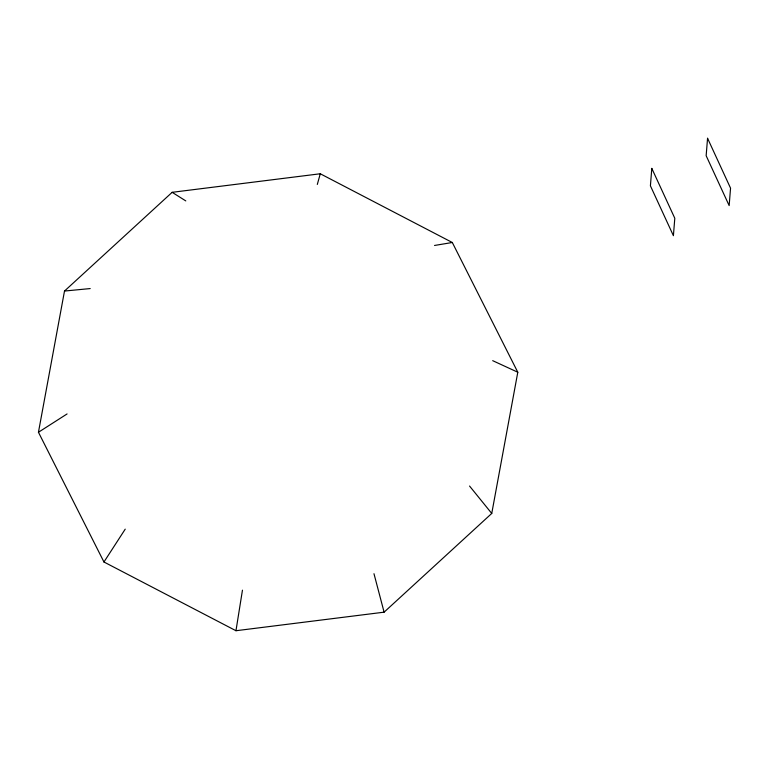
<?xml version="1.0" encoding="UTF-8"?>
<svg xmlns="http://www.w3.org/2000/svg" width="769" height="769" viewBox="0 0 769 769"><rect width="100%" height="100%" fill="white"/><g stroke="black" fill="none" stroke-linecap="round" stroke-linejoin="round"><path stroke-width="1.15" d="M235.968 630.724L103.95 561.995L38.45 432.255L64.5 291.047L172.15 192.317L320.279 173.765L452.307 242.495L517.797 372.234L491.747 513.442L384.096 612.172L235.968 630.724L242.456 590.169M317.309 184.445L320.279 173.765M103.95 561.995L125.222 529.149M38.45 432.255L67.076 413.943M434.533 245.465L452.307 242.495M64.5 291.047L90.204 288.567M492.689 360.661L517.797 372.234M172.15 192.317L185.79 200.911M469.551 486.037L491.747 513.442M373.974 573.703L384.096 612.172M651.804 168.392L650.411 185.819L673.404 235.689L674.798 218.261L651.804 168.392M707.557 138.276L706.153 155.713L729.156 205.583L730.55 188.155L707.557 138.276"/></g></svg>
